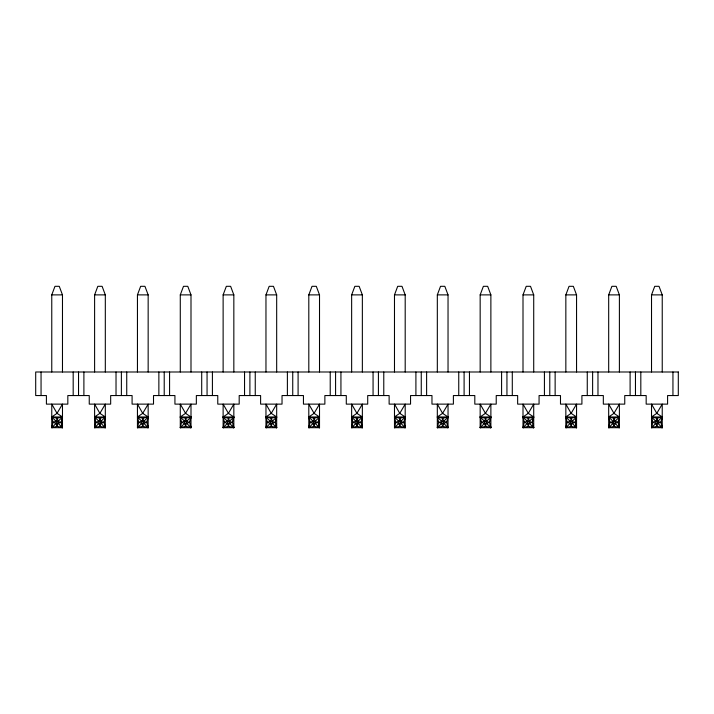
<?xml version="1.0" encoding="UTF-8"?>
<svg xmlns="http://www.w3.org/2000/svg" width="714" height="714" viewBox="0 0 714 714"><rect width="100%" height="100%" fill="white"/><g stroke="black" fill="none" stroke-linecap="round" stroke-linejoin="round"><path stroke-width="1.07" d="M61.725 420.118L62.475 416.976L57.04 413.335L51.765 404.124L51.765 427.686L62.475 427.686L62.475 404.124L57.04 413.335L51.765 416.976L53.059 422.304L51.765 427.686L53.595 427.311M104.565 420.118L105.315 416.976L99.88 413.335L94.605 404.124L94.605 427.686L105.315 427.686L105.315 404.124L99.88 413.335L94.605 416.976L95.899 422.304L94.605 427.686L96.435 427.311M147.405 420.118L148.155 416.976L142.72 413.335L137.445 404.124L137.445 427.686L148.155 427.686L148.155 404.124L142.72 413.335L137.445 416.976L138.739 422.304L137.445 427.686L139.275 427.311M190.245 420.118L190.995 416.976L185.56 413.335L180.285 404.124L180.285 427.686L190.995 427.686L190.995 404.124L185.56 413.335L180.285 416.976L181.579 422.304L180.285 427.686L182.115 427.311M233.085 420.118L233.835 416.976L228.4 413.335L223.125 404.124L223.125 427.686L233.835 427.686L233.835 404.124L228.4 413.335L223.125 416.976L224.419 422.304L223.125 427.686L224.955 427.311M275.925 420.118L276.675 416.976L271.24 413.335L265.965 404.124L265.965 427.686L276.675 427.686L276.675 404.124L271.24 413.335L265.965 416.976L267.259 422.304L265.965 427.686L267.795 427.311M318.765 420.118L319.515 416.976L314.08 413.335L308.805 404.124L308.805 427.686L319.515 427.686L319.515 404.124L314.08 413.335L308.805 416.976L310.099 422.304L308.805 427.686L310.635 427.311M361.605 420.118L362.355 416.976L356.92 413.335L351.645 404.124L351.645 427.686L362.355 427.686L362.355 404.124L356.92 413.335L351.645 416.976L352.939 422.304L351.645 427.686L353.475 427.311M404.445 420.118L405.195 416.976L399.76 413.335L394.485 404.124L394.485 427.686L405.195 427.686L405.195 404.124L399.76 413.335L394.485 416.976L395.779 422.304L394.485 427.686L396.315 427.311M490.125 420.118L490.875 416.976L485.44 413.335L480.165 404.124L480.165 427.686L490.875 427.686L490.875 404.124L485.44 413.335L480.165 416.976L481.459 422.304L480.165 427.686L481.995 427.311M532.965 420.118L533.715 416.976L528.28 413.335L523.005 404.124L523.005 427.686L533.715 427.686L533.715 404.124L528.28 413.335L523.005 416.976L524.299 422.304L523.005 427.686L524.835 427.311M575.805 420.118L576.555 416.976L571.12 413.335L565.845 404.124L565.845 427.686L576.555 427.686L576.555 404.124L571.12 413.335L565.845 416.976L567.139 422.304L565.845 427.686L567.675 427.311M661.485 420.118L662.235 416.976L656.8 413.335L651.525 404.124L651.525 427.686L662.235 427.686L662.235 404.124L656.8 413.335L651.525 416.976L652.819 422.304L651.525 427.686L653.355 427.311M445.947 427.231L448.035 427.686L448.035 404.124L442.6 413.335L437.325 416.976L442.635 418.243L443.751 421.26L446.669 422.277L443.751 423.402L441.609 423.402L438.619 422.304L437.325 416.976L448.035 416.976L446.669 422.277L448.035 427.686L437.325 427.686L437.325 404.124L442.6 413.335L448.035 416.976L443.751 421.26L438.619 422.304L437.325 427.686L439.155 427.311M617.307 427.231L619.395 427.686L619.395 404.124L613.96 413.335L608.685 416.976L613.995 418.243L615.111 421.26L618.029 422.277L615.111 423.402L612.969 423.402L609.979 422.304L608.685 416.976L619.395 416.976L618.029 422.277L619.395 427.686L608.685 427.686L608.685 404.124L613.96 413.335L619.395 416.976L615.111 421.26L609.979 422.304L608.685 427.686L610.515 427.311M61.85 424.946L62.475 427.686L57.174 426.32L56.049 423.402L57.075 418.243L62.475 416.976L61.109 422.277L62.475 427.686L60.387 427.231M104.69 424.946L105.315 427.686L100.014 426.32L98.889 423.402L99.915 418.243L105.315 416.976L103.949 422.277L105.315 427.686L103.227 427.231M147.53 424.946L148.155 427.686L142.854 426.32L141.729 423.402L142.755 418.243L148.155 416.976L146.789 422.277L148.155 427.686L146.067 427.231M190.37 424.946L190.995 427.686L185.694 426.32L184.569 423.402L185.595 418.243L190.995 416.976L189.629 422.277L190.995 427.686L188.907 427.231M233.21 424.946L233.835 427.686L228.534 426.32L227.409 423.402L228.435 418.243L233.835 416.976L232.469 422.277L233.835 427.686L231.747 427.231M276.05 424.946L276.675 427.686L271.374 426.32L270.249 423.402L271.275 418.243L276.675 416.976L275.309 422.277L276.675 427.686L274.587 427.231M318.89 424.946L319.515 427.686L314.214 426.32L313.089 423.402L314.115 418.243L319.515 416.976L318.149 422.277L319.515 427.686L317.427 427.231M361.73 424.946L362.355 427.686L357.054 426.32L355.929 423.402L356.955 418.243L362.355 416.976L360.989 422.277L362.355 427.686L360.267 427.231M404.57 424.946L405.195 427.686L399.894 426.32L398.769 423.402L399.795 418.243L405.195 416.976L403.829 422.277L405.195 427.686L403.107 427.231M443.751 421.26L443.751 423.402L448.035 427.686L442.734 426.32L441.609 423.402L442.635 418.243L448.035 416.976M490.25 424.946L490.875 427.686L485.574 426.32L484.449 423.402L485.475 418.243L490.875 416.976L489.509 422.277L490.875 427.686L488.787 427.231M533.09 424.946L533.715 427.686L528.414 426.32L527.289 423.402L528.315 418.243L533.715 416.976L532.349 422.277L533.715 427.686L531.627 427.231M575.93 424.946L576.555 427.686L571.254 426.32L570.129 423.402L571.155 418.243L576.555 416.976L575.189 422.277L576.555 427.686L574.467 427.231M615.111 421.26L615.111 423.402L619.395 427.686L614.094 426.32L612.969 423.402L613.995 418.243L619.395 416.976M661.61 424.946L662.235 427.686L656.934 426.32L655.809 423.402L656.835 418.243L662.235 416.976L660.869 422.277L662.235 427.686L660.147 427.231M270.249 421.26L265.965 416.976L271.275 418.243L272.391 421.26L271.374 426.32L265.965 427.686L270.249 423.402L272.391 423.402L275.309 422.277L270.249 421.26L267.259 422.304L270.249 423.402M313.089 421.26L308.805 416.976L314.115 418.243L315.231 421.26L314.214 426.32L308.805 427.686L313.089 423.402L315.231 423.402L318.149 422.277L313.089 421.26L310.099 422.304L313.089 423.402M355.929 421.26L351.645 416.976L356.955 418.243L358.071 421.26L357.054 426.32L351.645 427.686L355.929 423.402L358.071 423.402L360.989 422.277L355.929 421.26L352.939 422.304L355.929 423.402M398.769 421.26L394.485 416.976L399.795 418.243L400.911 421.26L399.894 426.32L394.485 427.686L398.769 423.402L400.911 423.402L403.829 422.277L398.769 421.26L395.779 422.304L398.769 423.402M443.751 423.402L442.734 426.32L437.325 427.686L441.609 423.402M484.449 421.26L480.165 416.976L485.475 418.243L486.591 421.26L485.574 426.32L480.165 427.686L484.449 423.402L486.591 423.402L489.509 422.277L484.449 421.26L481.459 422.304L484.449 423.402M527.289 421.26L523.005 416.976L528.315 418.243L529.431 421.26L528.414 426.32L523.005 427.686L527.289 423.402L529.431 423.402L532.349 422.277L527.289 421.26L524.299 422.304L527.289 423.402M570.129 421.26L565.845 416.976L571.155 418.243L572.271 421.26L571.254 426.32L565.845 427.686L570.129 423.402L572.271 423.402L575.189 422.277L570.129 421.26L567.139 422.304L570.129 423.402M615.111 423.402L614.094 426.32L608.685 427.686L612.969 423.402M655.809 421.26L651.525 416.976L656.835 418.243L657.951 421.26L656.934 426.32L651.525 427.686L655.809 423.402L657.951 423.402L660.869 422.277L655.809 421.26L652.819 422.304L655.809 423.402M56.049 421.26L51.765 416.976L57.075 418.243L58.191 421.26L57.174 426.32L51.765 427.686L56.049 423.402L58.191 423.402L61.109 422.277L56.049 421.26L53.059 422.304L56.049 423.402M98.889 421.26L94.605 416.976L99.915 418.243L101.031 421.26L100.014 426.32L94.605 427.686L98.889 423.402L101.031 423.402L103.949 422.277L98.889 421.26L95.899 422.304L98.889 423.402M141.729 421.26L137.445 416.976L142.755 418.243L143.871 421.26L142.854 426.32L137.445 427.686L141.729 423.402L143.871 423.402L146.789 422.277L141.729 421.26L138.739 422.304L141.729 423.402M184.569 421.26L180.285 416.976L185.595 418.243L186.711 421.26L185.694 426.32L180.285 427.686L184.569 423.402L186.711 423.402L189.629 422.277L184.569 421.26L181.579 422.304L184.569 423.402M227.409 421.26L223.125 416.976L228.435 418.243L229.551 421.26L228.534 426.32L223.125 427.686L227.409 423.402L229.551 423.402L232.469 422.277L227.409 421.26L224.419 422.304L227.409 423.402M51.765 371.994L51.765 294.882L54.978 286.314L59.262 286.314L62.475 294.882L62.475 371.994M94.605 371.994L94.605 294.882L97.818 286.314L102.102 286.314L105.315 294.882L105.315 371.994M137.445 371.994L137.445 294.882L140.658 286.314L144.942 286.314L148.155 294.882L148.155 371.994M180.285 371.994L180.285 294.882L183.498 286.314L187.782 286.314L190.995 294.882L190.995 371.994M223.125 371.994L223.125 294.882L226.338 286.314L230.622 286.314L233.835 294.882L233.835 371.994M265.965 371.994L265.965 294.882L269.178 286.314L273.462 286.314L276.675 294.882L276.675 371.994M308.805 371.994L308.805 294.882L312.018 286.314L316.302 286.314L319.515 294.882L319.515 371.994M351.645 371.994L351.645 294.882L354.858 286.314L359.142 286.314L362.355 294.882L362.355 371.994M394.485 371.994L394.485 294.882L397.698 286.314L401.982 286.314L405.195 294.882L405.195 371.994M437.325 371.994L437.325 294.882L440.538 286.314L444.822 286.314L448.035 294.882L448.035 371.994M480.165 371.994L480.165 294.882L483.378 286.314L487.662 286.314L490.875 294.882L490.875 371.994M523.005 371.994L523.005 294.882L526.218 286.314L530.502 286.314L533.715 294.882L533.715 371.994M565.845 371.994L565.845 294.882L569.058 286.314L573.342 286.314L576.555 294.882L576.555 371.994M608.685 371.994L608.685 294.882L611.898 286.314L616.182 286.314L619.395 294.882L619.395 371.994M651.525 371.994L651.525 294.882L654.738 286.314L659.022 286.314L662.235 294.882L662.235 371.994M58.191 421.26L62.475 416.976L51.765 416.976M101.031 421.26L105.315 416.976L94.605 416.976M143.871 421.26L148.155 416.976L137.445 416.976M186.711 421.26L190.995 416.976L180.285 416.976M229.551 421.26L233.835 416.976L223.125 416.976M272.391 421.26L276.675 416.976L265.965 416.976M315.231 421.26L319.515 416.976L308.805 416.976M358.071 421.26L362.355 416.976L351.645 416.976M400.911 421.26L405.195 416.976L394.485 416.976M486.591 421.26L490.875 416.976L480.165 416.976M529.431 421.26L533.715 416.976L523.005 416.976M572.271 421.26L576.555 416.976L565.845 416.976M657.951 421.26L662.235 416.976L651.525 416.976M51.765 294.882L62.475 294.882M94.605 294.882L105.315 294.882M137.445 294.882L148.155 294.882M180.285 294.882L190.995 294.882M223.125 294.882L233.835 294.882M265.965 294.882L276.675 294.882M308.805 294.882L319.515 294.882M351.645 294.882L362.355 294.882M394.485 294.882L405.195 294.882M437.325 294.882L448.035 294.882M480.165 294.882L490.875 294.882M523.005 294.882L533.715 294.882M565.845 294.882L576.555 294.882M608.685 294.882L619.395 294.882M651.525 294.882L662.235 294.882M657.951 423.402L662.235 427.686M608.685 416.976L612.969 421.26M572.271 423.402L576.555 427.686M529.431 423.402L533.715 427.686M486.591 423.402L490.875 427.686M437.325 416.976L441.609 421.26M400.911 423.402L405.195 427.686M358.071 423.402L362.355 427.686M315.231 423.402L319.515 427.686M272.391 423.402L276.675 427.686M229.551 423.402L233.835 427.686M186.711 423.402L190.995 427.686M143.871 423.402L148.155 427.686M101.031 423.402L105.315 427.686M58.191 423.402L62.475 427.686M672.945 371.994L672.945 395.556M640.815 371.994L640.815 395.556M635.46 371.994L635.46 395.556M630.105 371.994L630.105 395.556M597.975 371.994L597.975 395.556M592.62 371.994L592.62 395.556M587.265 371.994L587.265 395.556M555.135 371.994L555.135 395.556M549.78 371.994L549.78 395.556M544.425 371.994L544.425 395.556M512.295 371.994L512.295 395.556M506.94 371.994L506.94 395.556M501.585 371.994L501.585 395.556M469.455 371.994L469.455 395.556M464.1 371.994L464.1 395.556M458.745 371.994L458.745 395.556M426.615 371.994L426.615 395.556M421.26 371.994L421.26 395.556M415.905 371.994L415.905 395.556M383.775 371.994L383.775 395.556M378.42 371.994L378.42 395.556M373.065 371.994L373.065 395.556M340.935 371.994L340.935 395.556M335.58 371.994L335.58 395.556M330.225 371.994L330.225 395.556M298.095 371.994L298.095 395.556M292.74 371.994L292.74 395.556M287.385 371.994L287.385 395.556M255.255 371.994L255.255 395.556M249.9 371.994L249.9 395.556M244.545 371.994L244.545 395.556M212.415 371.994L212.415 395.556M207.06 371.994L207.06 395.556M201.705 371.994L201.705 395.556M169.575 371.994L169.575 395.556M164.22 371.994L164.22 395.556M158.865 371.994L158.865 395.556M126.735 371.994L126.735 395.556M121.38 371.994L121.38 395.556M116.025 371.994L116.025 395.556M83.895 371.994L83.895 395.556M78.54 371.994L78.54 395.556M73.185 371.994L73.185 395.556M41.055 371.994L41.055 395.556M678.3 371.994L35.7 371.994L35.7 395.556L46.41 395.556L46.41 404.124L67.83 404.124L67.83 395.556L89.25 395.556L89.25 404.124L110.67 404.124L110.67 395.556L132.09 395.556L132.09 404.124L153.51 404.124L153.51 395.556L174.93 395.556L174.93 404.124L196.35 404.124L196.35 395.556L217.77 395.556L217.77 404.124L239.19 404.124L239.19 395.556L260.61 395.556L260.61 404.124L282.03 404.124L282.03 395.556L303.45 395.556L303.45 404.124L324.87 404.124L324.87 395.556L346.29 395.556L346.29 404.124L367.71 404.124L367.71 395.556L389.13 395.556L389.13 404.124L410.55 404.124L410.55 395.556L431.97 395.556L431.97 404.124L453.39 404.124L453.39 395.556L474.81 395.556L474.81 404.124L496.23 404.124L496.23 395.556L517.65 395.556L517.65 404.124L539.07 404.124L539.07 395.556L560.49 395.556L560.49 404.124L581.91 404.124L581.91 395.556L603.33 395.556L603.33 404.124L624.75 404.124L624.75 395.556L646.17 395.556L646.17 404.124L667.59 404.124L667.59 395.556L678.3 395.556L678.3 371.994"/></g></svg>
